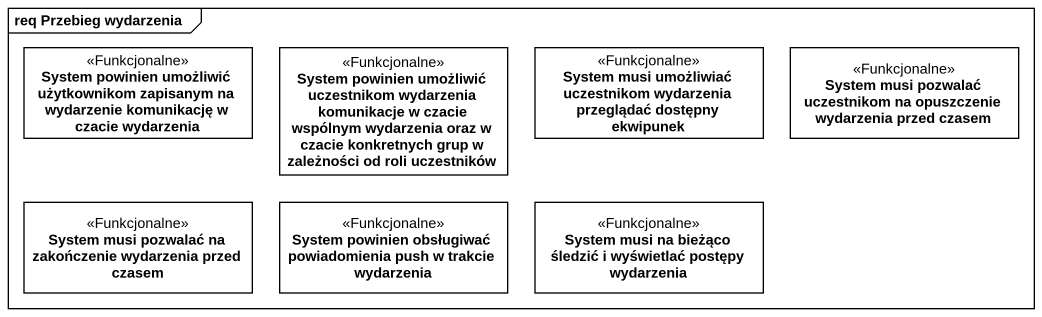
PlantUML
@startuml
mainframe req Przebieg wydarzenia
hide circle
hide empty members
class "System powinien umożliwić użytkownikom zapisanym na wydarzenie komunikację w czacie wydarzenia" as System_powinien_umożliwić <<Funkcjonalne>>
class "System powinien umożliwić uczestnikom wydarzenia komunikacje w czacie wspólnym wydarzenia oraz w czacie konkretnych grup w zależności od roli uczestników" as System_powinien_umożliwić_2 <<Funkcjonalne>>
class "System musi umożliwiać uczestnikom wydarzenia przeglądać dostępny ekwipunek" as System_musi_umożliwiać <<Funkcjonalne>>
class "System musi pozwalać uczestnikom na opuszczenie wydarzenia przed czasem" as System_musi_pozwalać <<Funkcjonalne>>
class "System musi pozwalać na zakończenie wydarzenia przed czasem" as System_musi_pozwalać_na <<Funkcjonalne>>
class "System powinien obsługiwać powiadomienia push w trakcie wydarzenia" as System_powinien_obsługiwać <<Funkcjonalne>>
class "System musi na bieżąco śledzić i wyświetlać postępy wydarzenia" as System_musi_na_bieżąco <<Funkcjonalne>>
@enduml
